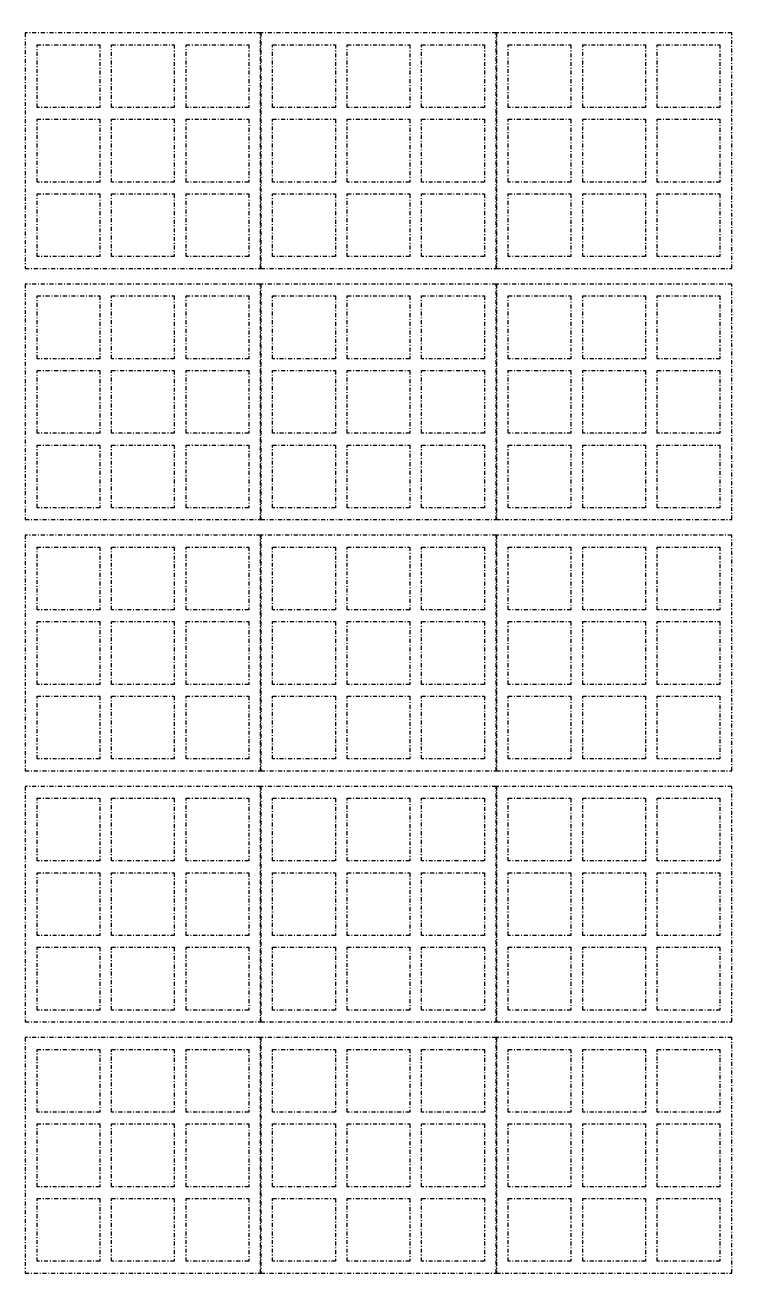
# Model space of a CAD drawing. Header units: metres. Extents: x -1783 to 21505, y -57 to 13660.
# Drawn here: x 12525.1 to 12615.2, y 7409.6 to 7569.6 of the extents above; entities that cross this region are included whole.
import ezdxf

# ---------------------------------------------------------------- set-up
doc = ezdxf.new("R2010")
doc.units = ezdxf.units.M
doc.header["$MEASUREMENT"] = 0
doc.linetypes.add('DASHDOT', pattern=[1, 0.5, -0.25, 0, -0.25])
doc.layers.add('cotas', color=7, linetype='Continuous')
doc.layers.add('P03', color=7, linetype='Continuous')

msp = doc.modelspace()

# ---------------------------------------------------------------- hatches: boundary and pattern name
at = {"layer": 'cotas'}
h = msp.add_hatch(color=7, dxfattribs=at)
h.dxf.hatch_style = 1
h.paths.add_polyline_path([(21504.961, 13659.963), (10304.961, 13659.963), (10304.961, 5739.963), (21504.961, 5739.963)])
h.paths.add_polyline_path([(10571.627, 13593.296), (21371.627, 13593.296), (21371.627, 5806.63), (10571.627, 5806.63)], flags=16)

# ---------------------------------------------------------------- linework, layer by layer
at = {"layer": 'P03', "linetype": 'DASHDOT'}
for p, q in [((12555.137, 7568.625), (12525.137, 7568.625)), ((12525.137, 7568.625), (12525.137, 7538.625)), ((12555.137, 7538.625), (12555.137, 7568.625)), ((12585.172, 7568.625), (12555.172, 7568.625)), ((12555.172, 7568.625), (12555.172, 7538.625)), ((12585.172, 7538.625), (12585.172, 7568.625)), ((12615.207, 7568.625), (12585.207, 7568.625)), ((12585.207, 7568.625), (12585.207, 7538.625)), ((12615.207, 7538.625), (12615.207, 7568.625)), ((12526.637, 7559.125), (12526.637, 7567.125)), ((12526.637, 7567.125), (12534.637, 7567.125)), ((12534.637, 7567.125), (12534.637, 7559.125)), ((12536.137, 7559.125), (12536.137, 7567.125)), ((12536.137, 7567.125), (12544.137, 7567.125)), ((12544.137, 7567.125), (12544.137, 7559.125)), ((12545.637, 7559.125), (12545.637, 7567.125)), ((12545.637, 7567.125), (12553.637, 7567.125)), ((12553.637, 7567.125), (12553.637, 7559.125)), ((12556.672, 7559.125), (12556.672, 7567.125)), ((12556.672, 7567.125), (12564.672, 7567.125)), ((12564.672, 7567.125), (12564.672, 7559.125)), ((12566.172, 7559.125), (12566.172, 7567.125)), ((12566.172, 7567.125), (12574.172, 7567.125)), ((12574.172, 7567.125), (12574.172, 7559.125)), ((12575.672, 7559.125), (12575.672, 7567.125)), ((12575.672, 7567.125), (12583.672, 7567.125)), ((12583.672, 7567.125), (12583.672, 7559.125)), ((12586.707, 7559.125), (12586.707, 7567.125)), ((12586.707, 7567.125), (12594.707, 7567.125)), ((12594.707, 7567.125), (12594.707, 7559.125)), ((12596.207, 7559.125), (12596.207, 7567.125)), ((12596.207, 7567.125), (12604.207, 7567.125)), ((12604.207, 7567.125), (12604.207, 7559.125)), ((12605.707, 7559.125), (12605.707, 7567.125)), ((12605.707, 7567.125), (12613.707, 7567.125)), ((12613.707, 7567.125), (12613.707, 7559.125)), ((12534.637, 7559.125), (12526.637, 7559.125)), ((12544.137, 7559.125), (12536.137, 7559.125)), ((12553.637, 7559.125), (12545.637, 7559.125)), ((12564.672, 7559.125), (12556.672, 7559.125)), ((12574.172, 7559.125), (12566.172, 7559.125)), ((12583.672, 7559.125), (12575.672, 7559.125)), ((12594.707, 7559.125), (12586.707, 7559.125)), ((12604.207, 7559.125), (12596.207, 7559.125)), ((12613.707, 7559.125), (12605.707, 7559.125)), ((12526.637, 7549.625), (12526.637, 7557.625)), ((12526.637, 7557.625), (12534.637, 7557.625)), ((12534.637, 7557.625), (12534.637, 7549.625)), ((12536.137, 7549.625), (12536.137, 7557.625)), ((12536.137, 7557.625), (12544.137, 7557.625)), ((12544.137, 7557.625), (12544.137, 7549.625)), ((12545.637, 7549.625), (12545.637, 7557.625)), ((12545.637, 7557.625), (12553.637, 7557.625)), ((12553.637, 7557.625), (12553.637, 7549.625)), ((12556.672, 7549.625), (12556.672, 7557.625)), ((12556.672, 7557.625), (12564.672, 7557.625)), ((12564.672, 7557.625), (12564.672, 7549.625)), ((12566.172, 7549.625), (12566.172, 7557.625)), ((12566.172, 7557.625), (12574.172, 7557.625)), ((12574.172, 7557.625), (12574.172, 7549.625)), ((12575.672, 7549.625), (12575.672, 7557.625)), ((12575.672, 7557.625), (12583.672, 7557.625)), ((12583.672, 7557.625), (12583.672, 7549.625)), ((12586.707, 7549.625), (12586.707, 7557.625)), ((12586.707, 7557.625), (12594.707, 7557.625)), ((12594.707, 7557.625), (12594.707, 7549.625)), ((12596.207, 7549.625), (12596.207, 7557.625)), ((12596.207, 7557.625), (12604.207, 7557.625)), ((12604.207, 7557.625), (12604.207, 7549.625)), ((12605.707, 7549.625), (12605.707, 7557.625)), ((12605.707, 7557.625), (12613.707, 7557.625)), ((12613.707, 7557.625), (12613.707, 7549.625)), ((12534.637, 7549.625), (12526.637, 7549.625)), ((12544.137, 7549.625), (12536.137, 7549.625)), ((12553.637, 7549.625), (12545.637, 7549.625)), ((12564.672, 7549.625), (12556.672, 7549.625)), ((12574.172, 7549.625), (12566.172, 7549.625)), ((12583.672, 7549.625), (12575.672, 7549.625)), ((12594.707, 7549.625), (12586.707, 7549.625)), ((12604.207, 7549.625), (12596.207, 7549.625)), ((12613.707, 7549.625), (12605.707, 7549.625)), ((12526.637, 7540.125), (12526.637, 7548.125)), ((12526.637, 7548.125), (12534.637, 7548.125)), ((12534.637, 7548.125), (12534.637, 7540.125)), ((12536.137, 7540.125), (12536.137, 7548.125)), ((12536.137, 7548.125), (12544.137, 7548.125)), ((12544.137, 7548.125), (12544.137, 7540.125)), ((12545.637, 7540.125), (12545.637, 7548.125)), ((12545.637, 7548.125), (12553.637, 7548.125)), ((12553.637, 7548.125), (12553.637, 7540.125)), ((12556.672, 7540.125), (12556.672, 7548.125)), ((12556.672, 7548.125), (12564.672, 7548.125)), ((12564.672, 7548.125), (12564.672, 7540.125)), ((12566.172, 7540.125), (12566.172, 7548.125)), ((12566.172, 7548.125), (12574.172, 7548.125)), ((12574.172, 7548.125), (12574.172, 7540.125)), ((12575.672, 7540.125), (12575.672, 7548.125)), ((12575.672, 7548.125), (12583.672, 7548.125)), ((12583.672, 7548.125), (12583.672, 7540.125)), ((12586.707, 7540.125), (12586.707, 7548.125)), ((12586.707, 7548.125), (12594.707, 7548.125)), ((12594.707, 7548.125), (12594.707, 7540.125)), ((12596.207, 7540.125), (12596.207, 7548.125)), ((12596.207, 7548.125), (12604.207, 7548.125)), ((12604.207, 7548.125), (12604.207, 7540.125)), ((12605.707, 7540.125), (12605.707, 7548.125)), ((12605.707, 7548.125), (12613.707, 7548.125)), ((12613.707, 7548.125), (12613.707, 7540.125)), ((12534.637, 7540.125), (12526.637, 7540.125)), ((12544.137, 7540.125), (12536.137, 7540.125)), ((12553.637, 7540.125), (12545.637, 7540.125)), ((12564.672, 7540.125), (12556.672, 7540.125)), ((12574.172, 7540.125), (12566.172, 7540.125)), ((12583.672, 7540.125), (12575.672, 7540.125)), ((12594.707, 7540.125), (12586.707, 7540.125)), ((12604.207, 7540.125), (12596.207, 7540.125)), ((12613.707, 7540.125), (12605.707, 7540.125)), ((12525.137, 7538.625), (12555.137, 7538.625)), ((12555.172, 7538.625), (12585.172, 7538.625)), ((12585.207, 7538.625), (12615.207, 7538.625)), ((12555.137, 7536.625), (12525.137, 7536.625)), ((12525.137, 7536.625), (12525.137, 7506.625)), ((12555.137, 7506.625), (12555.137, 7536.625)), ((12585.172, 7536.625), (12555.172, 7536.625)), ((12555.172, 7536.625), (12555.172, 7506.625)), ((12585.172, 7506.625), (12585.172, 7536.625)), ((12615.207, 7536.625), (12585.207, 7536.625)), ((12585.207, 7536.625), (12585.207, 7506.625)), ((12615.207, 7506.625), (12615.207, 7536.625)), ((12526.637, 7527.125), (12526.637, 7535.125)), ((12526.637, 7535.125), (12534.637, 7535.125)), ((12534.637, 7535.125), (12534.637, 7527.125)), ((12536.137, 7527.125), (12536.137, 7535.125)), ((12536.137, 7535.125), (12544.137, 7535.125)), ((12544.137, 7535.125), (12544.137, 7527.125)), ((12545.637, 7527.125), (12545.637, 7535.125)), ((12545.637, 7535.125), (12553.637, 7535.125)), ((12553.637, 7535.125), (12553.637, 7527.125)), ((12556.672, 7527.125), (12556.672, 7535.125)), ((12556.672, 7535.125), (12564.672, 7535.125)), ((12564.672, 7535.125), (12564.672, 7527.125)), ((12566.172, 7527.125), (12566.172, 7535.125)), ((12566.172, 7535.125), (12574.172, 7535.125)), ((12574.172, 7535.125), (12574.172, 7527.125)), ((12575.672, 7527.125), (12575.672, 7535.125)), ((12575.672, 7535.125), (12583.672, 7535.125)), ((12583.672, 7535.125), (12583.672, 7527.125)), ((12586.707, 7527.125), (12586.707, 7535.125)), ((12586.707, 7535.125), (12594.707, 7535.125)), ((12594.707, 7535.125), (12594.707, 7527.125)), ((12596.207, 7527.125), (12596.207, 7535.125)), ((12596.207, 7535.125), (12604.207, 7535.125)), ((12604.207, 7535.125), (12604.207, 7527.125)), ((12605.707, 7527.125), (12605.707, 7535.125)), ((12605.707, 7535.125), (12613.707, 7535.125)), ((12613.707, 7535.125), (12613.707, 7527.125)), ((12534.637, 7527.125), (12526.637, 7527.125)), ((12544.137, 7527.125), (12536.137, 7527.125)), ((12553.637, 7527.125), (12545.637, 7527.125)), ((12564.672, 7527.125), (12556.672, 7527.125)), ((12574.172, 7527.125), (12566.172, 7527.125)), ((12583.672, 7527.125), (12575.672, 7527.125)), ((12594.707, 7527.125), (12586.707, 7527.125)), ((12604.207, 7527.125), (12596.207, 7527.125)), ((12613.707, 7527.125), (12605.707, 7527.125)), ((12526.637, 7517.625), (12526.637, 7525.625)), ((12526.637, 7525.625), (12534.637, 7525.625)), ((12534.637, 7525.625), (12534.637, 7517.625)), ((12536.137, 7517.625), (12536.137, 7525.625)), ((12536.137, 7525.625), (12544.137, 7525.625)), ((12544.137, 7525.625), (12544.137, 7517.625)), ((12545.637, 7517.625), (12545.637, 7525.625)), ((12545.637, 7525.625), (12553.637, 7525.625)), ((12553.637, 7525.625), (12553.637, 7517.625)), ((12556.672, 7517.625), (12556.672, 7525.625)), ((12556.672, 7525.625), (12564.672, 7525.625)), ((12564.672, 7525.625), (12564.672, 7517.625)), ((12566.172, 7517.625), (12566.172, 7525.625)), ((12566.172, 7525.625), (12574.172, 7525.625)), ((12574.172, 7525.625), (12574.172, 7517.625)), ((12575.672, 7517.625), (12575.672, 7525.625)), ((12575.672, 7525.625), (12583.672, 7525.625)), ((12583.672, 7525.625), (12583.672, 7517.625)), ((12586.707, 7517.625), (12586.707, 7525.625)), ((12586.707, 7525.625), (12594.707, 7525.625)), ((12594.707, 7525.625), (12594.707, 7517.625)), ((12596.207, 7517.625), (12596.207, 7525.625)), ((12596.207, 7525.625), (12604.207, 7525.625)), ((12604.207, 7525.625), (12604.207, 7517.625)), ((12605.707, 7517.625), (12605.707, 7525.625)), ((12605.707, 7525.625), (12613.707, 7525.625)), ((12613.707, 7525.625), (12613.707, 7517.625)), ((12534.637, 7517.625), (12526.637, 7517.625)), ((12544.137, 7517.625), (12536.137, 7517.625)), ((12553.637, 7517.625), (12545.637, 7517.625)), ((12564.672, 7517.625), (12556.672, 7517.625)), ((12574.172, 7517.625), (12566.172, 7517.625)), ((12583.672, 7517.625), (12575.672, 7517.625)), ((12594.707, 7517.625), (12586.707, 7517.625)), ((12604.207, 7517.625), (12596.207, 7517.625)), ((12613.707, 7517.625), (12605.707, 7517.625)), ((12526.637, 7508.125), (12526.637, 7516.125)), ((12526.637, 7516.125), (12534.637, 7516.125)), ((12534.637, 7516.125), (12534.637, 7508.125)), ((12536.137, 7508.125), (12536.137, 7516.125)), ((12536.137, 7516.125), (12544.137, 7516.125)), ((12544.137, 7516.125), (12544.137, 7508.125)), ((12545.637, 7508.125), (12545.637, 7516.125)), ((12545.637, 7516.125), (12553.637, 7516.125)), ((12553.637, 7516.125), (12553.637, 7508.125)), ((12556.672, 7508.125), (12556.672, 7516.125)), ((12556.672, 7516.125), (12564.672, 7516.125)), ((12564.672, 7516.125), (12564.672, 7508.125)), ((12566.172, 7508.125), (12566.172, 7516.125)), ((12566.172, 7516.125), (12574.172, 7516.125)), ((12574.172, 7516.125), (12574.172, 7508.125)), ((12575.672, 7508.125), (12575.672, 7516.125)), ((12575.672, 7516.125), (12583.672, 7516.125)), ((12583.672, 7516.125), (12583.672, 7508.125)), ((12586.707, 7508.125), (12586.707, 7516.125)), ((12586.707, 7516.125), (12594.707, 7516.125)), ((12594.707, 7516.125), (12594.707, 7508.125)), ((12596.207, 7508.125), (12596.207, 7516.125)), ((12596.207, 7516.125), (12604.207, 7516.125)), ((12604.207, 7516.125), (12604.207, 7508.125)), ((12605.707, 7508.125), (12605.707, 7516.125)), ((12605.707, 7516.125), (12613.707, 7516.125)), ((12613.707, 7516.125), (12613.707, 7508.125)), ((12534.637, 7508.125), (12526.637, 7508.125)), ((12544.137, 7508.125), (12536.137, 7508.125)), ((12553.637, 7508.125), (12545.637, 7508.125)), ((12564.672, 7508.125), (12556.672, 7508.125)), ((12574.172, 7508.125), (12566.172, 7508.125)), ((12583.672, 7508.125), (12575.672, 7508.125)), ((12594.707, 7508.125), (12586.707, 7508.125)), ((12604.207, 7508.125), (12596.207, 7508.125)), ((12613.707, 7508.125), (12605.707, 7508.125)), ((12525.137, 7506.625), (12555.137, 7506.625)), ((12555.172, 7506.625), (12585.172, 7506.625)), ((12585.207, 7506.625), (12615.207, 7506.625)), ((12555.137, 7504.625), (12525.137, 7504.625)), ((12525.137, 7504.625), (12525.137, 7474.625)), ((12555.137, 7474.625), (12555.137, 7504.625)), ((12585.172, 7504.625), (12555.172, 7504.625)), ((12555.172, 7504.625), (12555.172, 7474.625)), ((12585.172, 7474.625), (12585.172, 7504.625)), ((12615.207, 7504.625), (12585.207, 7504.625)), ((12585.207, 7504.625), (12585.207, 7474.625)), ((12615.207, 7474.625), (12615.207, 7504.625)), ((12526.637, 7495.125), (12526.637, 7503.125)), ((12526.637, 7503.125), (12534.637, 7503.125)), ((12534.637, 7503.125), (12534.637, 7495.125)), ((12536.137, 7495.125), (12536.137, 7503.125)), ((12536.137, 7503.125), (12544.137, 7503.125)), ((12544.137, 7503.125), (12544.137, 7495.125)), ((12545.637, 7495.125), (12545.637, 7503.125)), ((12545.637, 7503.125), (12553.637, 7503.125)), ((12553.637, 7503.125), (12553.637, 7495.125)), ((12556.672, 7495.125), (12556.672, 7503.125)), ((12556.672, 7503.125), (12564.672, 7503.125)), ((12564.672, 7503.125), (12564.672, 7495.125)), ((12566.172, 7495.125), (12566.172, 7503.125)), ((12566.172, 7503.125), (12574.172, 7503.125)), ((12574.172, 7503.125), (12574.172, 7495.125)), ((12575.672, 7495.125), (12575.672, 7503.125)), ((12575.672, 7503.125), (12583.672, 7503.125)), ((12583.672, 7503.125), (12583.672, 7495.125)), ((12586.707, 7495.125), (12586.707, 7503.125)), ((12586.707, 7503.125), (12594.707, 7503.125)), ((12594.707, 7503.125), (12594.707, 7495.125)), ((12596.207, 7495.125), (12596.207, 7503.125)), ((12596.207, 7503.125), (12604.207, 7503.125)), ((12604.207, 7503.125), (12604.207, 7495.125)), ((12605.707, 7495.125), (12605.707, 7503.125)), ((12605.707, 7503.125), (12613.707, 7503.125)), ((12613.707, 7503.125), (12613.707, 7495.125)), ((12534.637, 7495.125), (12526.637, 7495.125)), ((12544.137, 7495.125), (12536.137, 7495.125)), ((12553.637, 7495.125), (12545.637, 7495.125)), ((12564.672, 7495.125), (12556.672, 7495.125)), ((12574.172, 7495.125), (12566.172, 7495.125)), ((12583.672, 7495.125), (12575.672, 7495.125)), ((12594.707, 7495.125), (12586.707, 7495.125)), ((12604.207, 7495.125), (12596.207, 7495.125)), ((12613.707, 7495.125), (12605.707, 7495.125)), ((12526.637, 7485.625), (12526.637, 7493.625)), ((12526.637, 7493.625), (12534.637, 7493.625)), ((12534.637, 7493.625), (12534.637, 7485.625)), ((12536.137, 7485.625), (12536.137, 7493.625)), ((12536.137, 7493.625), (12544.137, 7493.625)), ((12544.137, 7493.625), (12544.137, 7485.625)), ((12545.637, 7485.625), (12545.637, 7493.625)), ((12545.637, 7493.625), (12553.637, 7493.625)), ((12553.637, 7493.625), (12553.637, 7485.625)), ((12556.672, 7485.625), (12556.672, 7493.625)), ((12556.672, 7493.625), (12564.672, 7493.625)), ((12564.672, 7493.625), (12564.672, 7485.625)), ((12566.172, 7485.625), (12566.172, 7493.625)), ((12566.172, 7493.625), (12574.172, 7493.625)), ((12574.172, 7493.625), (12574.172, 7485.625)), ((12575.672, 7485.625), (12575.672, 7493.625)), ((12575.672, 7493.625), (12583.672, 7493.625)), ((12583.672, 7493.625), (12583.672, 7485.625)), ((12586.707, 7485.625), (12586.707, 7493.625)), ((12586.707, 7493.625), (12594.707, 7493.625)), ((12594.707, 7493.625), (12594.707, 7485.625)), ((12596.207, 7485.625), (12596.207, 7493.625)), ((12596.207, 7493.625), (12604.207, 7493.625)), ((12604.207, 7493.625), (12604.207, 7485.625)), ((12605.707, 7485.625), (12605.707, 7493.625)), ((12605.707, 7493.625), (12613.707, 7493.625)), ((12613.707, 7493.625), (12613.707, 7485.625)), ((12534.637, 7485.625), (12526.637, 7485.625)), ((12544.137, 7485.625), (12536.137, 7485.625)), ((12553.637, 7485.625), (12545.637, 7485.625)), ((12564.672, 7485.625), (12556.672, 7485.625)), ((12574.172, 7485.625), (12566.172, 7485.625)), ((12583.672, 7485.625), (12575.672, 7485.625)), ((12594.707, 7485.625), (12586.707, 7485.625)), ((12604.207, 7485.625), (12596.207, 7485.625)), ((12613.707, 7485.625), (12605.707, 7485.625)), ((12526.637, 7476.125), (12526.637, 7484.125)), ((12526.637, 7484.125), (12534.637, 7484.125)), ((12534.637, 7484.125), (12534.637, 7476.125)), ((12536.137, 7476.125), (12536.137, 7484.125)), ((12536.137, 7484.125), (12544.137, 7484.125)), ((12544.137, 7484.125), (12544.137, 7476.125)), ((12545.637, 7476.125), (12545.637, 7484.125)), ((12545.637, 7484.125), (12553.637, 7484.125)), ((12553.637, 7484.125), (12553.637, 7476.125)), ((12556.672, 7476.125), (12556.672, 7484.125)), ((12556.672, 7484.125), (12564.672, 7484.125)), ((12564.672, 7484.125), (12564.672, 7476.125)), ((12566.172, 7476.125), (12566.172, 7484.125)), ((12566.172, 7484.125), (12574.172, 7484.125)), ((12574.172, 7484.125), (12574.172, 7476.125)), ((12575.672, 7476.125), (12575.672, 7484.125)), ((12575.672, 7484.125), (12583.672, 7484.125)), ((12583.672, 7484.125), (12583.672, 7476.125)), ((12586.707, 7476.125), (12586.707, 7484.125)), ((12586.707, 7484.125), (12594.707, 7484.125)), ((12594.707, 7484.125), (12594.707, 7476.125)), ((12596.207, 7476.125), (12596.207, 7484.125)), ((12596.207, 7484.125), (12604.207, 7484.125)), ((12604.207, 7484.125), (12604.207, 7476.125)), ((12605.707, 7476.125), (12605.707, 7484.125)), ((12605.707, 7484.125), (12613.707, 7484.125)), ((12613.707, 7484.125), (12613.707, 7476.125)), ((12534.637, 7476.125), (12526.637, 7476.125)), ((12544.137, 7476.125), (12536.137, 7476.125)), ((12553.637, 7476.125), (12545.637, 7476.125)), ((12564.672, 7476.125), (12556.672, 7476.125)), ((12574.172, 7476.125), (12566.172, 7476.125)), ((12583.672, 7476.125), (12575.672, 7476.125)), ((12594.707, 7476.125), (12586.707, 7476.125)), ((12604.207, 7476.125), (12596.207, 7476.125)), ((12613.707, 7476.125), (12605.707, 7476.125)), ((12525.137, 7474.625), (12555.137, 7474.625)), ((12555.172, 7474.625), (12585.172, 7474.625)), ((12585.207, 7474.625), (12615.207, 7474.625)), ((12555.137, 7472.625), (12525.137, 7472.625)), ((12525.137, 7472.625), (12525.137, 7442.625)), ((12555.137, 7442.625), (12555.137, 7472.625)), ((12585.172, 7472.625), (12555.172, 7472.625)), ((12555.172, 7472.625), (12555.172, 7442.625)), ((12585.172, 7442.625), (12585.172, 7472.625)), ((12615.207, 7472.625), (12585.207, 7472.625)), ((12585.207, 7472.625), (12585.207, 7442.625)), ((12615.207, 7442.625), (12615.207, 7472.625)), ((12526.637, 7463.125), (12526.637, 7471.125)), ((12526.637, 7471.125), (12534.637, 7471.125)), ((12534.637, 7471.125), (12534.637, 7463.125)), ((12536.137, 7463.125), (12536.137, 7471.125)), ((12536.137, 7471.125), (12544.137, 7471.125)), ((12544.137, 7471.125), (12544.137, 7463.125)), ((12545.637, 7463.125), (12545.637, 7471.125)), ((12545.637, 7471.125), (12553.637, 7471.125)), ((12553.637, 7471.125), (12553.637, 7463.125)), ((12556.672, 7463.125), (12556.672, 7471.125)), ((12556.672, 7471.125), (12564.672, 7471.125)), ((12564.672, 7471.125), (12564.672, 7463.125)), ((12566.172, 7463.125), (12566.172, 7471.125)), ((12566.172, 7471.125), (12574.172, 7471.125)), ((12574.172, 7471.125), (12574.172, 7463.125)), ((12575.672, 7463.125), (12575.672, 7471.125)), ((12575.672, 7471.125), (12583.672, 7471.125)), ((12583.672, 7471.125), (12583.672, 7463.125)), ((12586.707, 7463.125), (12586.707, 7471.125)), ((12586.707, 7471.125), (12594.707, 7471.125)), ((12594.707, 7471.125), (12594.707, 7463.125)), ((12596.207, 7463.125), (12596.207, 7471.125)), ((12596.207, 7471.125), (12604.207, 7471.125)), ((12604.207, 7471.125), (12604.207, 7463.125)), ((12605.707, 7463.125), (12605.707, 7471.125)), ((12605.707, 7471.125), (12613.707, 7471.125)), ((12613.707, 7471.125), (12613.707, 7463.125)), ((12534.637, 7463.125), (12526.637, 7463.125)), ((12544.137, 7463.125), (12536.137, 7463.125)), ((12553.637, 7463.125), (12545.637, 7463.125)), ((12564.672, 7463.125), (12556.672, 7463.125)), ((12574.172, 7463.125), (12566.172, 7463.125)), ((12583.672, 7463.125), (12575.672, 7463.125)), ((12594.707, 7463.125), (12586.707, 7463.125)), ((12604.207, 7463.125), (12596.207, 7463.125)), ((12613.707, 7463.125), (12605.707, 7463.125)), ((12526.637, 7453.625), (12526.637, 7461.625)), ((12526.637, 7461.625), (12534.637, 7461.625)), ((12534.637, 7461.625), (12534.637, 7453.625)), ((12536.137, 7453.625), (12536.137, 7461.625)), ((12536.137, 7461.625), (12544.137, 7461.625)), ((12544.137, 7461.625), (12544.137, 7453.625)), ((12545.637, 7453.625), (12545.637, 7461.625)), ((12545.637, 7461.625), (12553.637, 7461.625)), ((12553.637, 7461.625), (12553.637, 7453.625)), ((12556.672, 7453.625), (12556.672, 7461.625)), ((12556.672, 7461.625), (12564.672, 7461.625)), ((12564.672, 7461.625), (12564.672, 7453.625)), ((12566.172, 7453.625), (12566.172, 7461.625)), ((12566.172, 7461.625), (12574.172, 7461.625)), ((12574.172, 7461.625), (12574.172, 7453.625)), ((12575.672, 7453.625), (12575.672, 7461.625)), ((12575.672, 7461.625), (12583.672, 7461.625)), ((12583.672, 7461.625), (12583.672, 7453.625)), ((12586.707, 7453.625), (12586.707, 7461.625)), ((12586.707, 7461.625), (12594.707, 7461.625)), ((12594.707, 7461.625), (12594.707, 7453.625)), ((12596.207, 7453.625), (12596.207, 7461.625)), ((12596.207, 7461.625), (12604.207, 7461.625)), ((12604.207, 7461.625), (12604.207, 7453.625)), ((12605.707, 7453.625), (12605.707, 7461.625)), ((12605.707, 7461.625), (12613.707, 7461.625)), ((12613.707, 7461.625), (12613.707, 7453.625)), ((12534.637, 7453.625), (12526.637, 7453.625)), ((12544.137, 7453.625), (12536.137, 7453.625)), ((12553.637, 7453.625), (12545.637, 7453.625)), ((12564.672, 7453.625), (12556.672, 7453.625)), ((12574.172, 7453.625), (12566.172, 7453.625)), ((12583.672, 7453.625), (12575.672, 7453.625)), ((12594.707, 7453.625), (12586.707, 7453.625)), ((12604.207, 7453.625), (12596.207, 7453.625)), ((12613.707, 7453.625), (12605.707, 7453.625)), ((12526.637, 7444.125), (12526.637, 7452.125)), ((12526.637, 7452.125), (12534.637, 7452.125)), ((12534.637, 7452.125), (12534.637, 7444.125)), ((12536.137, 7444.125), (12536.137, 7452.125)), ((12536.137, 7452.125), (12544.137, 7452.125)), ((12544.137, 7452.125), (12544.137, 7444.125)), ((12545.637, 7444.125), (12545.637, 7452.125)), ((12545.637, 7452.125), (12553.637, 7452.125)), ((12553.637, 7452.125), (12553.637, 7444.125)), ((12556.672, 7444.125), (12556.672, 7452.125)), ((12556.672, 7452.125), (12564.672, 7452.125)), ((12564.672, 7452.125), (12564.672, 7444.125)), ((12566.172, 7444.125), (12566.172, 7452.125)), ((12566.172, 7452.125), (12574.172, 7452.125)), ((12574.172, 7452.125), (12574.172, 7444.125)), ((12575.672, 7444.125), (12575.672, 7452.125)), ((12575.672, 7452.125), (12583.672, 7452.125)), ((12583.672, 7452.125), (12583.672, 7444.125)), ((12586.707, 7444.125), (12586.707, 7452.125)), ((12586.707, 7452.125), (12594.707, 7452.125)), ((12594.707, 7452.125), (12594.707, 7444.125)), ((12596.207, 7444.125), (12596.207, 7452.125)), ((12596.207, 7452.125), (12604.207, 7452.125)), ((12604.207, 7452.125), (12604.207, 7444.125)), ((12605.707, 7444.125), (12605.707, 7452.125)), ((12605.707, 7452.125), (12613.707, 7452.125)), ((12613.707, 7452.125), (12613.707, 7444.125)), ((12534.637, 7444.125), (12526.637, 7444.125)), ((12544.137, 7444.125), (12536.137, 7444.125)), ((12553.637, 7444.125), (12545.637, 7444.125)), ((12564.672, 7444.125), (12556.672, 7444.125)), ((12574.172, 7444.125), (12566.172, 7444.125)), ((12583.672, 7444.125), (12575.672, 7444.125)), ((12594.707, 7444.125), (12586.707, 7444.125)), ((12604.207, 7444.125), (12596.207, 7444.125)), ((12613.707, 7444.125), (12605.707, 7444.125)), ((12525.137, 7442.625), (12555.137, 7442.625)), ((12555.172, 7442.625), (12585.172, 7442.625)), ((12585.207, 7442.625), (12615.207, 7442.625)), ((12555.137, 7440.625), (12525.137, 7440.625)), ((12525.137, 7440.625), (12525.137, 7410.625)), ((12555.137, 7410.625), (12555.137, 7440.625)), ((12585.172, 7440.625), (12555.172, 7440.625)), ((12555.172, 7440.625), (12555.172, 7410.625)), ((12585.172, 7410.625), (12585.172, 7440.625)), ((12615.207, 7440.625), (12585.207, 7440.625)), ((12585.207, 7440.625), (12585.207, 7410.625)), ((12615.207, 7410.625), (12615.207, 7440.625)), ((12526.637, 7431.125), (12526.637, 7439.125)), ((12526.637, 7439.125), (12534.637, 7439.125)), ((12534.637, 7439.125), (12534.637, 7431.125)), ((12536.137, 7431.125), (12536.137, 7439.125)), ((12536.137, 7439.125), (12544.137, 7439.125)), ((12544.137, 7439.125), (12544.137, 7431.125)), ((12545.637, 7431.125), (12545.637, 7439.125)), ((12545.637, 7439.125), (12553.637, 7439.125)), ((12553.637, 7439.125), (12553.637, 7431.125)), ((12556.672, 7431.125), (12556.672, 7439.125)), ((12556.672, 7439.125), (12564.672, 7439.125)), ((12564.672, 7439.125), (12564.672, 7431.125)), ((12566.172, 7431.125), (12566.172, 7439.125)), ((12566.172, 7439.125), (12574.172, 7439.125)), ((12574.172, 7439.125), (12574.172, 7431.125)), ((12575.672, 7431.125), (12575.672, 7439.125)), ((12575.672, 7439.125), (12583.672, 7439.125)), ((12583.672, 7439.125), (12583.672, 7431.125)), ((12586.707, 7431.125), (12586.707, 7439.125)), ((12586.707, 7439.125), (12594.707, 7439.125)), ((12594.707, 7439.125), (12594.707, 7431.125)), ((12596.207, 7431.125), (12596.207, 7439.125)), ((12596.207, 7439.125), (12604.207, 7439.125)), ((12604.207, 7439.125), (12604.207, 7431.125)), ((12605.707, 7431.125), (12605.707, 7439.125)), ((12605.707, 7439.125), (12613.707, 7439.125)), ((12613.707, 7439.125), (12613.707, 7431.125)), ((12534.637, 7431.125), (12526.637, 7431.125)), ((12544.137, 7431.125), (12536.137, 7431.125)), ((12553.637, 7431.125), (12545.637, 7431.125)), ((12564.672, 7431.125), (12556.672, 7431.125)), ((12574.172, 7431.125), (12566.172, 7431.125)), ((12583.672, 7431.125), (12575.672, 7431.125)), ((12594.707, 7431.125), (12586.707, 7431.125)), ((12604.207, 7431.125), (12596.207, 7431.125)), ((12613.707, 7431.125), (12605.707, 7431.125)), ((12526.637, 7421.625), (12526.637, 7429.625)), ((12526.637, 7429.625), (12534.637, 7429.625)), ((12534.637, 7429.625), (12534.637, 7421.625)), ((12536.137, 7421.625), (12536.137, 7429.625)), ((12536.137, 7429.625), (12544.137, 7429.625)), ((12544.137, 7429.625), (12544.137, 7421.625)), ((12545.637, 7421.625), (12545.637, 7429.625)), ((12545.637, 7429.625), (12553.637, 7429.625)), ((12553.637, 7429.625), (12553.637, 7421.625)), ((12556.672, 7421.625), (12556.672, 7429.625)), ((12556.672, 7429.625), (12564.672, 7429.625)), ((12564.672, 7429.625), (12564.672, 7421.625)), ((12566.172, 7421.625), (12566.172, 7429.625)), ((12566.172, 7429.625), (12574.172, 7429.625)), ((12574.172, 7429.625), (12574.172, 7421.625)), ((12575.672, 7421.625), (12575.672, 7429.625)), ((12575.672, 7429.625), (12583.672, 7429.625)), ((12583.672, 7429.625), (12583.672, 7421.625)), ((12586.707, 7421.625), (12586.707, 7429.625)), ((12586.707, 7429.625), (12594.707, 7429.625)), ((12594.707, 7429.625), (12594.707, 7421.625)), ((12596.207, 7421.625), (12596.207, 7429.625)), ((12596.207, 7429.625), (12604.207, 7429.625)), ((12604.207, 7429.625), (12604.207, 7421.625)), ((12605.707, 7421.625), (12605.707, 7429.625)), ((12605.707, 7429.625), (12613.707, 7429.625)), ((12613.707, 7429.625), (12613.707, 7421.625)), ((12534.637, 7421.625), (12526.637, 7421.625)), ((12544.137, 7421.625), (12536.137, 7421.625)), ((12553.637, 7421.625), (12545.637, 7421.625)), ((12564.672, 7421.625), (12556.672, 7421.625)), ((12574.172, 7421.625), (12566.172, 7421.625)), ((12583.672, 7421.625), (12575.672, 7421.625)), ((12594.707, 7421.625), (12586.707, 7421.625)), ((12604.207, 7421.625), (12596.207, 7421.625)), ((12613.707, 7421.625), (12605.707, 7421.625)), ((12526.637, 7412.125), (12526.637, 7420.125)), ((12526.637, 7420.125), (12534.637, 7420.125)), ((12534.637, 7420.125), (12534.637, 7412.125)), ((12536.137, 7412.125), (12536.137, 7420.125)), ((12536.137, 7420.125), (12544.137, 7420.125)), ((12544.137, 7420.125), (12544.137, 7412.125)), ((12545.637, 7412.125), (12545.637, 7420.125)), ((12545.637, 7420.125), (12553.637, 7420.125)), ((12553.637, 7420.125), (12553.637, 7412.125)), ((12556.672, 7412.125), (12556.672, 7420.125)), ((12556.672, 7420.125), (12564.672, 7420.125)), ((12564.672, 7420.125), (12564.672, 7412.125)), ((12566.172, 7412.125), (12566.172, 7420.125)), ((12566.172, 7420.125), (12574.172, 7420.125)), ((12574.172, 7420.125), (12574.172, 7412.125)), ((12575.672, 7412.125), (12575.672, 7420.125)), ((12575.672, 7420.125), (12583.672, 7420.125)), ((12583.672, 7420.125), (12583.672, 7412.125)), ((12586.707, 7412.125), (12586.707, 7420.125)), ((12586.707, 7420.125), (12594.707, 7420.125)), ((12594.707, 7420.125), (12594.707, 7412.125)), ((12596.207, 7412.125), (12596.207, 7420.125)), ((12596.207, 7420.125), (12604.207, 7420.125)), ((12604.207, 7420.125), (12604.207, 7412.125)), ((12605.707, 7412.125), (12605.707, 7420.125)), ((12605.707, 7420.125), (12613.707, 7420.125)), ((12613.707, 7420.125), (12613.707, 7412.125)), ((12534.637, 7412.125), (12526.637, 7412.125)), ((12544.137, 7412.125), (12536.137, 7412.125)), ((12553.637, 7412.125), (12545.637, 7412.125)), ((12564.672, 7412.125), (12556.672, 7412.125)), ((12574.172, 7412.125), (12566.172, 7412.125)), ((12583.672, 7412.125), (12575.672, 7412.125)), ((12594.707, 7412.125), (12586.707, 7412.125)), ((12604.207, 7412.125), (12596.207, 7412.125)), ((12613.707, 7412.125), (12605.707, 7412.125)), ((12525.137, 7410.625), (12555.137, 7410.625)), ((12555.172, 7410.625), (12585.172, 7410.625)), ((12585.207, 7410.625), (12615.207, 7410.625))]:
    msp.add_line(p, q, dxfattribs=at)

doc.saveas('drawing.dxf')
